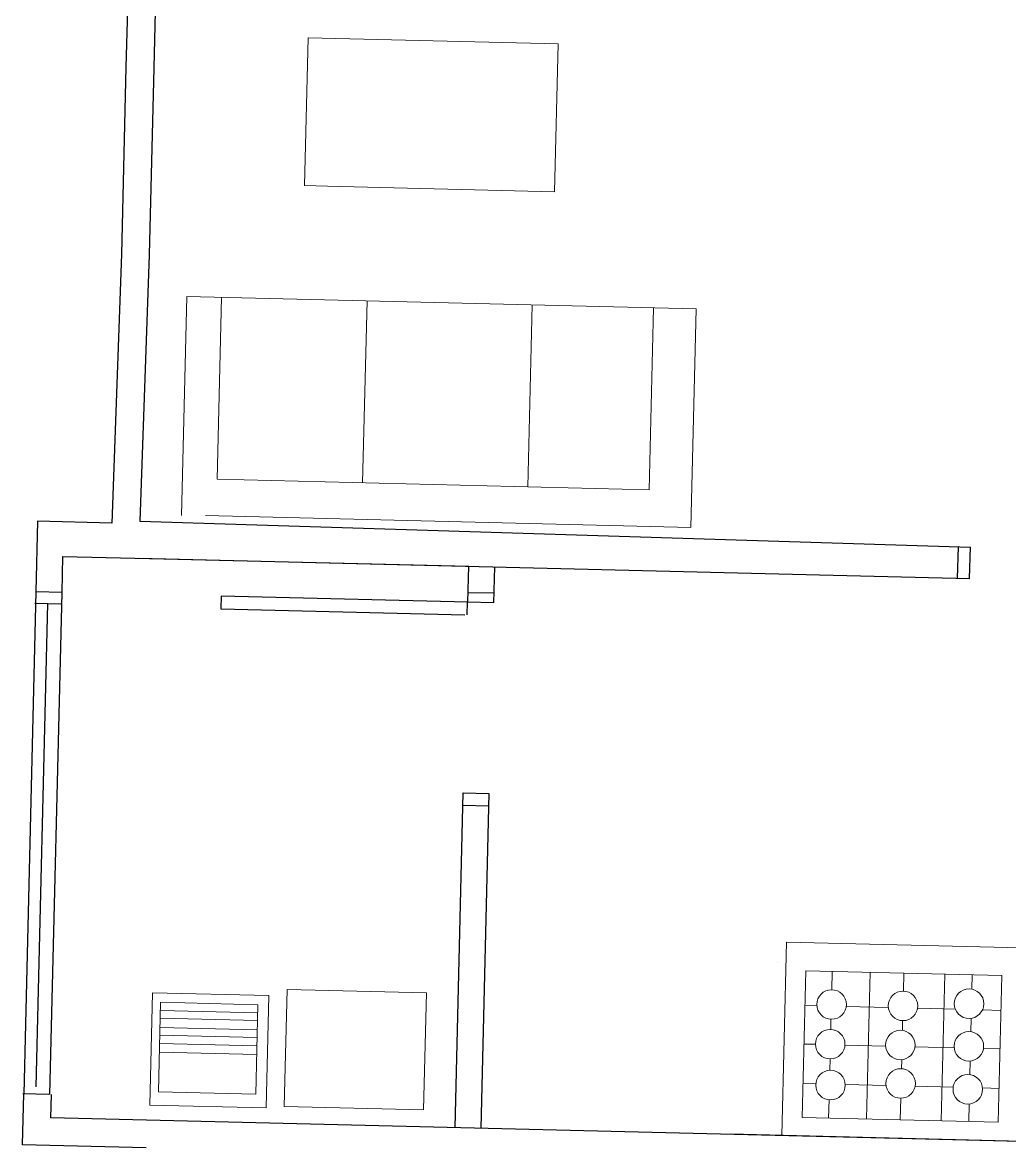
# Model space of a CAD drawing. Header units: millimetres. Extents: x 1418 to 1811, y 1796 to 1956.
# Drawn here: x 1465.493 to 1467.984, y 1830.966 to 1833.803 of the extents above; entities that cross this region are included whole.
import ezdxf

# ---------------------------------------------------------------- set-up
doc = ezdxf.new("R2010")
doc.units = ezdxf.units.MM
for name, color, linetype, lineweight in [('JANELAS', 5, 'Continuous', 25), ('layout', 253, 'Continuous', 13), ('LINHAGROSSA', 7, 'Continuous', 30)]:
    doc.layers.add(name, color=color, linetype=linetype, lineweight=lineweight)

msp = doc.modelspace()

# ---------------------------------------------------------------- linework, layer by layer
at = {"layer": 'JANELAS'}
for p, q in [((1465.5267, 1832.3658), (1465.4959, 1831.0989)), ((1465.5617, 1831.0973), (1465.5926, 1832.3642)), ((1465.5239, 1832.3377), (1465.5898, 1832.3361)), ((1465.5271, 1831.1167), (1465.5568, 1832.3369))]:
    msp.add_line(p, q, dxfattribs=at)
at = {"layer": 'layout'}
for p, q in [((1466.2141, 1833.7647), (1466.205, 1833.3915)), ((1466.845, 1833.7493), (1466.2141, 1833.7647)), ((1466.8359, 1833.3761), (1466.845, 1833.7493)), ((1466.205, 1833.3915), (1466.2624, 1833.3901)), ((1466.2624, 1833.3901), (1466.8359, 1833.3761)), ((1465.9076, 1833.1114), (1465.8941, 1832.5588)), ((1467.1933, 1833.0801), (1465.9076, 1833.1114)), ((1465.995, 1833.1092), (1465.9839, 1832.6502)), ((1466.3625, 1833.1003), (1466.3513, 1832.6412)), ((1466.7794, 1833.0901), (1466.7682, 1832.6311)), ((1467.0743, 1832.6236), (1467.0854, 1833.0827)), ((1467.1799, 1832.5288), (1467.1933, 1833.0801)), ((1465.9839, 1832.6502), (1467.0743, 1832.6236)), ((1465.9547, 1832.5586), (1467.1799, 1832.5288)), ((1467.4096, 1830.9935), (1467.4215, 1831.4818)), ((1467.4215, 1831.4818), (1468.0157, 1831.4673)), ((1467.3989, 1831.4298), (1467.3989, 1831.4298)), ((1467.4702, 1831.4095), (1467.4612, 1831.0394)), ((1467.9649, 1831.3975), (1467.4702, 1831.4095)), ((1467.5367, 1831.4079), (1467.5355, 1831.3616)), ((1467.6324, 1831.4056), (1467.6234, 1831.0355)), ((1467.7175, 1831.4035), (1467.7164, 1831.3582)), ((1467.8212, 1831.401), (1467.8122, 1831.0309)), ((1467.8904, 1831.3993), (1467.8895, 1831.3628)), ((1467.9558, 1831.0274), (1467.9649, 1831.3975)), ((1465.8211, 1831.354), (1465.8142, 1831.0704)), ((1466.1149, 1831.3469), (1465.8211, 1831.354)), ((1465.8413, 1831.3299), (1465.8358, 1831.1037)), ((1466.087, 1831.3239), (1465.8413, 1831.3299)), ((1466.108, 1831.0633), (1466.1149, 1831.3469)), ((1465.8408, 1831.3094), (1466.0865, 1831.3035)), ((1466.0815, 1831.0977), (1466.087, 1831.3239)), ((1467.468, 1831.3217), (1467.4981, 1831.3209)), ((1467.5722, 1831.3191), (1467.6784, 1831.3166)), ((1467.7522, 1831.3148), (1467.8476, 1831.3124)), ((1467.9161, 1831.3108), (1467.9627, 1831.3096)), ((1466.086, 1831.2837), (1465.8403, 1831.2897)), ((1467.5337, 1831.287), (1467.5331, 1831.2615)), ((1467.7146, 1831.2836), (1467.714, 1831.2589)), ((1467.8877, 1831.2894), (1467.8869, 1831.2557)), ((1465.8393, 1831.2468), (1466.085, 1831.2408)), ((1465.8398, 1831.2666), (1466.0855, 1831.2606)), ((1465.8388, 1831.2262), (1466.0845, 1831.2202)), ((1467.4945, 1831.2238), (1467.4657, 1831.2245)), ((1467.6716, 1831.2195), (1467.569, 1831.222)), ((1467.8446, 1831.2153), (1467.7458, 1831.2177)), ((1467.9604, 1831.2125), (1467.9186, 1831.2135)), ((1465.8382, 1831.2039), (1466.0839, 1831.1979)), ((1467.5313, 1831.1869), (1467.5306, 1831.1582)), ((1467.7122, 1831.1849), (1467.7116, 1831.1622)), ((1467.8851, 1831.1817), (1467.8843, 1831.1473)), ((1465.8358, 1831.1037), (1466.0815, 1831.0977)), ((1467.4952, 1831.1239), (1467.4632, 1831.1246)), ((1467.6727, 1831.1195), (1467.5696, 1831.1221)), ((1467.8421, 1831.1154), (1467.7462, 1831.1178)), ((1467.9579, 1831.1126), (1467.9162, 1831.1136)), ((1465.8142, 1831.0704), (1466.108, 1831.0633)), ((1467.5288, 1831.0838), (1467.5277, 1831.0378)), ((1467.7098, 1831.0877), (1467.7085, 1831.0334)), ((1467.8825, 1831.0733), (1467.8814, 1831.0292)), ((1467.4612, 1831.0394), (1467.9558, 1831.0274)), ((1467.6786, 1830.987), (1467.0844, 1831.0014)), ((1468.1512, 1830.9755), (1467.7032, 1830.9864))]:
    msp.add_line(p, q, dxfattribs=at)
msp.add_lwpolyline([(1466.5125, 1831.3535), (1466.5053, 1831.0584), (1466.1537, 1831.067), (1466.1609, 1831.3621)], close=True, dxfattribs=at)
for centre in [(1467.5352, 1831.3243), (1467.7154, 1831.3209), (1467.8822, 1831.3263), (1467.5317, 1831.2242), (1467.7088, 1831.222), (1467.8817, 1831.2188), (1467.5324, 1831.1209), (1467.7096, 1831.125), (1467.879, 1831.1104)]:
    msp.add_circle(centre, 0.0373, dxfattribs=at)
at = {"layer": 'LINHAGROSSA'}
for p, q in [((1465.8393, 1837.1934), (1465.754, 1833.6901)), ((1465.8414, 1834.3986), (1465.8241, 1833.6884)), ((1465.754, 1833.6901), (1465.7425, 1833.2185)), ((1465.8241, 1833.6884), (1465.8126, 1833.2168)), ((1465.7425, 1833.2185), (1465.718, 1832.5395)), ((1465.8126, 1833.2168), (1465.7892, 1832.5441)), ((1465.531, 1832.5441), (1465.5267, 1832.3658)), ((1465.718, 1832.5395), (1465.531, 1832.5441)), ((1465.7892, 1832.5441), (1467.8861, 1832.4784)), ((1467.853, 1832.4005), (1467.8554, 1832.4794)), ((1467.8836, 1832.3997), (1467.8861, 1832.4784)), ((1465.5926, 1832.3642), (1465.5948, 1832.4554)), ((1465.5948, 1832.4554), (1465.8498, 1832.4492)), ((1465.7859, 1832.4508), (1467.8836, 1832.3997)), ((1465.8498, 1832.4492), (1466.6192, 1832.4305)), ((1466.617, 1832.3397), (1466.6192, 1832.4305)), ((1466.6841, 1832.4289), (1466.6819, 1832.3381)), ((1465.5926, 1832.3642), (1465.5267, 1832.3658)), ((1465.9942, 1832.3548), (1465.9934, 1832.3228)), ((1466.617, 1832.3397), (1465.9942, 1832.3548)), ((1466.6176, 1832.3647), (1466.6825, 1832.3631)), ((1465.9934, 1832.3228), (1466.6095, 1832.3078)), ((1466.6152, 1832.3076), (1466.616, 1832.3397)), ((1466.6819, 1832.3381), (1466.617, 1832.3397)), ((1466.5847, 1831.0136), (1466.6053, 1831.8586)), ((1466.6053, 1831.8586), (1466.6702, 1831.8571)), ((1466.6702, 1831.8571), (1466.6496, 1831.012)), ((1466.6046, 1831.8277), (1466.6695, 1831.8261)), ((1465.4927, 1830.97), (1465.4959, 1831.0989)), ((1465.5596, 1831.0974), (1465.4938, 1831.099)), ((1465.5645, 1831.0384), (1465.5659, 1831.0972)), ((1468.1512, 1830.9755), (1465.5645, 1831.0384)), ((1468.5046, 1830.9669), (1467.2792, 1830.9967)), ((1465.8049, 1830.9625), (1465.4927, 1830.9701))]:
    msp.add_line(p, q, dxfattribs=at)

doc.saveas('drawing.dxf')
